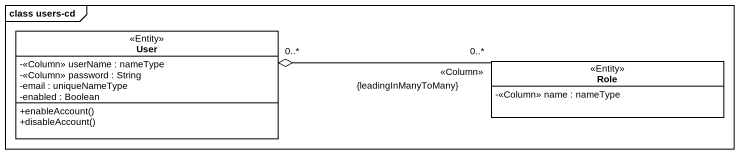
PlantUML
@startuml
mainframe class users-cd
hide circle
hide empty members
skinparam classAttributeIconSize 0
class User <<Entity>> {
  -<<Column>> userName : nameType
  -<<Column>> password : String
  -email : uniqueNameType
  -enabled : Boolean
  +enableAccount()
  +disableAccount()
}
class Role <<Entity>> {
  -<<Column>> name : nameType
}
User "0..*" o-right- "0..*\n<<Column>>\n{leadingInManyToMany}" Role
@enduml
